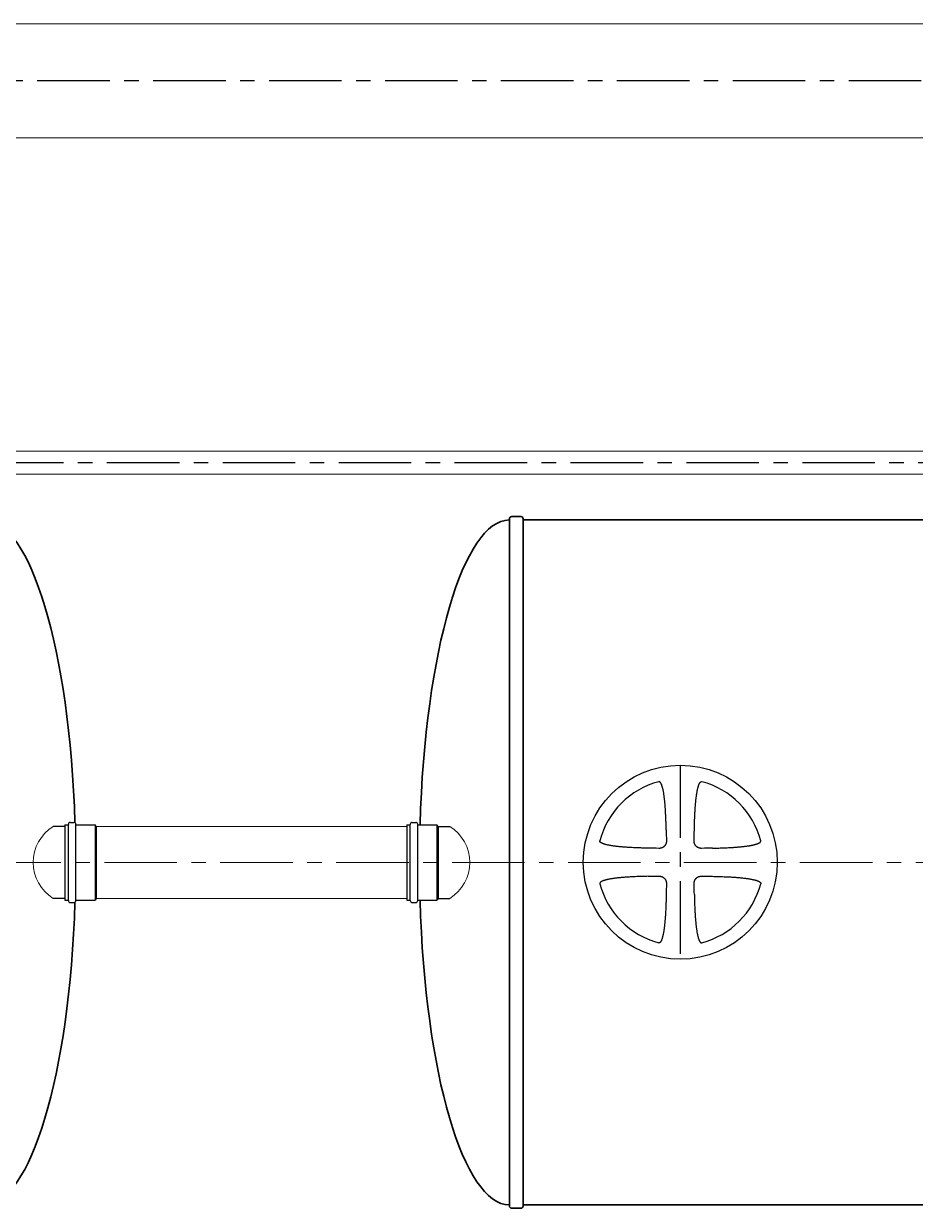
# Model space of a CAD drawing. Header units: millimetres. Extents: x 367046 to 407463, y -39276 to -16508.
# Drawn here: x 381072 to 384980, y -34425 to -29237 of the extents above; entities that cross this region are included whole.
import ezdxf

# ---------------------------------------------------------------- set-up
doc = ezdxf.new("R2010")
doc.units = ezdxf.units.MM
doc.linetypes.add('осевая', pattern=[50.8, 31.75, -6.35, 6.35, -6.35])
doc.layers.add('Mitat', color=1, linetype='Continuous')
doc.layers.add('Системный слой', color=7, linetype='Continuous')

msp = doc.modelspace()

# ---------------------------------------------------------------- linework, layer by layer
at = {"lineweight": 20}
for p, q in [((398322, -29236.7), (371387.9, -29236.7)), ((398322, -29736.7), (371387.9, -29736.7)), ((394131.6, -31109.1), (374837.1, -31109.1)), ((394131.6, -31209.1), (374837.3, -31209.1)), ((381389.6, -32752.9), (382750, -32752.9)), ((381389.6, -33067.9), (382750, -33067.9))]:
    msp.add_line(p, q, dxfattribs=at)
at = {"color": 1, "linetype": 'осевая', "lineweight": 25, "ltscale": 10}
for p, q in [((399229.4, -29486.7), (370401.8, -29486.7)), ((374832.8, -31159.1), (394131.6, -31159.1)), ((383949.7, -32484.6), (383949.7, -33334.6))]:
    msp.add_line(p, q, dxfattribs=at)
at = {"color": 7, "lineweight": 25}
for p, q in [((381276.9, -32734.9), (381292.2, -32734.9)), ((382775.1, -32734.9), (382790.4, -32734.9)), ((381253.2, -32752.9), (381201, -32752.9)), ((381253.2, -32745.2), (381253.2, -33075.6)), ((381253.2, -32745.2), (381268.2, -32745.2)), ((381268.2, -33077.2), (381268.2, -32743.6)), ((381300.9, -33077.2), (381300.9, -32743.6)), ((381300.9, -32745.2), (381385.2, -32745.2)), ((381389.6, -32752.9), (381385.2, -32745.2)), ((382751.4, -32745.2), (382751.4, -33075.6)), ((382751.4, -32745.2), (382766.4, -32745.2)), ((382766.4, -33077.2), (382766.4, -32743.6)), ((382799.1, -33077.2), (382799.1, -32743.6)), ((382799.1, -32745.2), (382883.4, -32745.2)), ((382887.9, -32752.9), (382883.4, -32745.2)), ((382887.9, -32752.9), (382940.1, -32752.9)), ((381253.2, -33067.9), (381201, -33067.9)), ((381253.2, -33075.6), (381268.2, -33075.6)), ((381276.9, -33085.9), (381292.2, -33085.9)), ((381300.9, -33075.6), (381385.2, -33075.6)), ((381389.6, -33067.9), (381385.2, -33075.6)), ((382751.4, -33075.6), (382766.4, -33075.6)), ((382775.1, -33085.9), (382790.4, -33085.9)), ((382799.1, -33075.6), (382883.4, -33075.6)), ((382887.9, -33067.9), (382883.4, -33075.6)), ((382887.9, -33067.9), (382940.1, -33067.9))]:
    msp.add_line(p, q, dxfattribs=at)
at = {"color": 1, "linetype": 'осевая', "lineweight": 15, "ltscale": 10}
msp.add_line((373297.9, -32909), (392808, -32911.8), dxfattribs=at)
at = {"lineweight": 35}
for points in [[(383210.9, -31395.4, 0.414214), (383200.9, -31405.4), (383200.9, -31410.4)], [(383260.9, -31410.4), (383260.9, -31405.4, 0.414214), (383250.9, -31395.4), (383210.9, -31395.4)], [(383210.9, -34425.4, -0.414214), (383200.9, -34415.4), (383200.9, -34410.4)], [(383260.9, -34410.4), (383260.9, -34415.4, -0.414214), (383250.9, -34425.4), (383210.9, -34425.4)]]:
    msp.add_lwpolyline(points, format="xyb", dxfattribs=at)
for points in [[(383200.9, -34410.4), (383200.9, -31410.4)], [(390350, -31410.4), (383260.9, -31410.4)], [(383260.9, -31410.4), (383260.9, -34410.4)], [(383260.9, -34410.4), (390350, -34410.4)]]:
    msp.add_lwpolyline(points, dxfattribs=at)
at = {"color": 7, "lineweight": 25}
for centre, start, end in [((381276.9, -32743.6), 90, 180), ((381292.2, -32743.6), 0, 90), ((382775.1, -32743.6), 90, 180), ((382790.4, -32743.6), 0, 90), ((381276.9, -33077.2), 180, 270), ((381292.2, -33077.2), 270, 0), ((382775.1, -33077.2), 180, 270), ((382790.4, -33077.2), 270, 0)]:
    msp.add_arc(centre, 8.7, start, end, dxfattribs=at)
at = {"lineweight": 20}
for centre, start, end in [((381299.5, -32910.4), 122.0186, 237.9814), ((382841.6, -32910.4), 302.0186, 57.9814)]:
    msp.add_arc(centre, 185.8, start, end, dxfattribs=at)
at = {"lineweight": 35}
for centre, ratio, start_param, end_param in [((380899.1, -32910.4), 0.266979, 4.828731, 6.283185), ((383200.9, -32910.4), 0.262791, 0, 1.46044), ((380899.1, -32910.4), 0.266979, 3.141593, 4.596047), ((383200.9, -32910.4), 0.262791, 1.681155, 3.141593)]:
    msp.add_ellipse(centre, major_axis=(0, 1500), ratio=ratio, start_param=start_param, end_param=end_param, dxfattribs=at)
at = {"layer": 'Mitat', "color": 7, "lineweight": 25}
for p, q in [((381385.2, -32745.2), (381385.2, -33075.6)), ((381389.6, -32752.9), (381389.6, -33067.9)), ((382883.4, -32745.2), (382883.4, -33075.6)), ((382887.9, -32752.9), (382887.9, -33067.9))]:
    msp.add_line(p, q, dxfattribs=at)
at = {"layer": 'Системный слой', "color": 7, "lineweight": 30}
msp.add_circle((383949.7, -32909.6), 425, dxfattribs=at)
at = {"layer": 'Системный слой', "color": 7, "lineweight": 25}
for start, end in [(104.9943, 165.0057), (14.9943, 75.0057), (194.9943, 255.0057), (284.9943, 345.0057)]:
    msp.add_arc((383949.7, -32909.6), 365.3, start, end, dxfattribs=at)
at = {"layer": 'Системный слой', "color": 7, "lineweight": 25, "extrusion": (0, 0, -1)}
for centre, major_axis, start_param, end_param in [((383126.5, -32909.6), (0, -2230.9), -1.634239, -1.612784), ((384772.8, -32909.6), (0, 2230.9), -1.528808, -1.507354), ((383949.7, -32086.5), (-2230.9, 0), -1.528808, -1.507354), ((383949.7, -32086.5), (-2230.9, 0), -1.634239, -1.612784), ((383949.7, -33732.7), (2230.9, 0), -1.634239, -1.612784), ((383949.7, -33732.7), (2230.9, 0), -1.528808, -1.507354), ((383126.5, -32909.6), (0, -2230.9), -1.528808, -1.507354), ((384772.8, -32909.6), (0, 2230.9), -1.634239, -1.612784)]:
    msp.add_ellipse(centre, major_axis=major_axis, ratio=0.34202, start_param=start_param, end_param=end_param, dxfattribs=at)
at = {"layer": 'Системный слой', "color": 7, "lineweight": 25}
for points, knots in [([(383888, -32768.2), (383887.9, -32764.4), (383887.8, -32756.8), (383887.5, -32745.2), (383887.2, -32735.3), (383886.9, -32727.2), (383886.6, -32720.9), (383886.4, -32713.8), (383886, -32705.9), (383885.6, -32697.1), (383885.1, -32688.9), (383884.7, -32681.4), (383884.2, -32674.6), (383883.8, -32667.8), (383883.3, -32661), (383882.7, -32654.3), (383882.1, -32647.7), (383881.5, -32641.2), (383880.8, -32634.8), (383880.1, -32628.7), (383879.4, -32622.7), (383878.6, -32616.9), (383877.7, -32611.3), (383876.9, -32605.9), (383876, -32600.8), (383875.1, -32596), (383874.2, -32591.6), (383873.2, -32587.5), (383872.3, -32583.9), (383871.4, -32580.4), (383870.5, -32577.3), (383869.5, -32574.5), (383868.7, -32572), (383867.8, -32569.8), (383867, -32567.9), (383866.3, -32566.3), (383865.6, -32564.9), (383864.9, -32563.7), (383864.3, -32562.7), (383863.7, -32561.8), (383863.2, -32561.1), (383862.7, -32560.4), (383862.3, -32559.9), (383861.9, -32559.5), (383861.6, -32559.1), (383861.3, -32558.8), (383861, -32558.6), (383860.7, -32558.3), (383860.5, -32558.1), (383860.2, -32557.9), (383860, -32557.8), (383859.7, -32557.6), (383859.5, -32557.5), (383859.2, -32557.3), (383858.8, -32557.1), (383858.5, -32557), (383858.1, -32556.8), (383857.6, -32556.7), (383857, -32556.6), (383856.5, -32556.6), (383855.9, -32556.6), (383855.5, -32556.7), (383855.2, -32556.8), (383855.1, -32556.8)], [0, 0, 0, 0, 3.294372, 6.658592, 10.121593, 11.902894, 13.727108, 15.565806, 18.089199, 20.650882, 23.250738, 25.227925, 27.214477, 29.207845, 31.198516, 33.161939, 35.100749, 36.992852, 38.86301, 40.668913, 42.43271, 44.134312, 45.815956, 47.40632, 48.925529, 50.321905, 51.666806, 52.875385, 53.998684, 55.003566, 55.973887, 56.834853, 57.620252, 58.285215, 58.906539, 59.421027, 59.873097, 60.246259, 60.602155, 60.908041, 61.180307, 61.401463, 61.604048, 61.767517, 61.910185, 62.028901, 62.14479, 62.250718, 62.349589, 62.437156, 62.520317, 62.600986, 62.683377, 62.794474, 62.904935, 63.013803, 63.122506, 63.271682, 63.45784, 63.633238, 63.754366, 63.934896, 64, 64, 64, 64]), ([(384011.3, -32768.2), (384011.3, -32764.4), (384011.5, -32756.8), (384011.8, -32745.1), (384012.1, -32735.2), (384012.4, -32727.1), (384012.7, -32720.8), (384012.9, -32714.5), (384013.2, -32708), (384013.5, -32701.4), (384013.9, -32694.7), (384014.2, -32687.9), (384014.6, -32681.1), (384015.1, -32674.3), (384015.6, -32667.4), (384016.1, -32660.6), (384016.6, -32653.9), (384017.2, -32647.3), (384017.9, -32640.8), (384018.5, -32634.4), (384019.2, -32628.2), (384020, -32622.3), (384020.8, -32616.5), (384021.6, -32610.8), (384022.5, -32605.4), (384023.4, -32600.4), (384024.3, -32595.6), (384025.2, -32591.2), (384026.2, -32587.2), (384027.1, -32583.5), (384028, -32580.1), (384028.9, -32577), (384029.8, -32574.2), (384030.7, -32571.8), (384031.6, -32569.6), (384032.4, -32567.7), (384033.1, -32566.1), (384033.8, -32564.8), (384034.4, -32563.7), (384035, -32562.7), (384035.6, -32561.8), (384036.1, -32561.1), (384036.6, -32560.4), (384037, -32559.9), (384037.4, -32559.5), (384037.7, -32559.1), (384038, -32558.8), (384038.3, -32558.6), (384038.6, -32558.3), (384038.8, -32558.1), (384039.1, -32557.9), (384039.3, -32557.8), (384039.6, -32557.6), (384039.8, -32557.5), (384040.1, -32557.3), (384040.5, -32557.1), (384040.8, -32557), (384041.2, -32556.8), (384041.7, -32556.7), (384042.3, -32556.6), (384042.8, -32556.6), (384043.4, -32556.6), (384043.8, -32556.7), (384044.1, -32556.8), (384044.2, -32556.8)], [0, 0, 0, 0, 3.346522, 6.766848, 10.291529, 12.10647, 13.966728, 15.842272, 17.760329, 19.705723, 21.690551, 23.687495, 25.705597, 27.732688, 29.765616, 31.795276, 33.795524, 35.769581, 37.694349, 39.596139, 41.431301, 43.222957, 44.950628, 46.657893, 48.27186, 49.813093, 51.228677, 52.591625, 53.814671, 54.950111, 55.963708, 56.941681, 57.807329, 58.595452, 59.260387, 59.880783, 60.393124, 60.842571, 61.213062, 61.566815, 61.871519, 62.143339, 62.364996, 62.568381, 62.733225, 62.877534, 62.998106, 63.115804, 63.223386, 63.323799, 63.412733, 63.497193, 63.579124, 63.662803, 63.775637, 63.887825, 63.998395, 64.108796, 64.260302, 64.449369, 64.627508, 64.750528, 64.933879, 65, 65, 65, 65]), ([(383808.2, -32848), (383804.6, -32847.9), (383797.4, -32847.8), (383788.2, -32847.5), (383779.6, -32847.3), (383770.4, -32847), (383758.4, -32846.5), (383745.6, -32846), (383734.5, -32845.4), (383725.5, -32844.9), (383718.1, -32844.5), (383711.1, -32844), (383704.3, -32843.5), (383697.6, -32843), (383691, -32842.4), (383684.5, -32841.8), (383678.1, -32841.1), (383671.8, -32840.5), (383665.7, -32839.7), (383659.8, -32839), (383654.1, -32838.2), (383648.5, -32837.3), (383643.3, -32836.4), (383638.4, -32835.5), (383633.8, -32834.6), (383629.5, -32833.7), (383625.7, -32832.8), (383622.1, -32831.8), (383618.8, -32830.9), (383615.8, -32830), (383613.1, -32829.1), (383610.8, -32828.2), (383608.8, -32827.4), (383607, -32826.6), (383605.5, -32825.9), (383604.3, -32825.2), (383603.2, -32824.6), (383602.2, -32824), (383601.4, -32823.4), (383600.7, -32822.9), (383600.1, -32822.5), (383599.7, -32822.1), (383599.3, -32821.7), (383599, -32821.4), (383598.7, -32821.1), (383598.4, -32820.8), (383598.2, -32820.5), (383598, -32820.3), (383597.8, -32820), (383597.7, -32819.8), (383597.5, -32819.5), (383597.3, -32819.2), (383597.1, -32818.8), (383597, -32818.5), (383596.9, -32818.1), (383596.7, -32817.6), (383596.6, -32817), (383596.6, -32816.5), (383596.6, -32815.9), (383596.7, -32815.5), (383596.8, -32815.2), (383596.8, -32815.1)], [0, 0, 0, 0, 3.02765, 6.130095, 7.711356, 10.295721, 13.929306, 17.852185, 21.075848, 23.356556, 25.454567, 27.369743, 29.28457, 31.181263, 33.060102, 34.903414, 36.729231, 38.501691, 40.238572, 41.921872, 43.587415, 45.168284, 46.682445, 48.08064, 49.429669, 50.648002, 51.78422, 52.805921, 53.793743, 54.673452, 55.478237, 56.163293, 56.80467, 57.338103, 57.808296, 58.197357, 58.567882, 58.885925, 59.167818, 59.395948, 59.604956, 59.772794, 59.91893, 60.040332, 60.158922, 60.267663, 60.369344, 60.459616, 60.545402, 60.628157, 60.712316, 60.824376, 60.935003, 61.043224, 61.149462, 61.294441, 61.474783, 61.6447, 61.762042, 61.936931, 62, 62, 62, 62]), ([(383888.9, -32816), (383888.9, -32816.6), (383888.9, -32817.8), (383888.8, -32819.5), (383888.6, -32821.3), (383888.3, -32823), (383888, -32824.7), (383887.5, -32826.5), (383887, -32828.1), (383886.3, -32829.8), (383885.6, -32831.4), (383884.8, -32832.9), (383884, -32834.3), (383883, -32835.7), (383882.1, -32837), (383881, -32838.2), (383880, -32839.4), (383879, -32840.4), (383877.9, -32841.3), (383876.7, -32842.3), (383875.6, -32843.1), (383874.3, -32844), (383873.2, -32844.6), (383871.9, -32845.3), (383870.4, -32846), (383868.7, -32846.8), (383866.9, -32847.4), (383865.3, -32847.8), (383863.7, -32848.2), (383861.9, -32848.5), (383859.9, -32848.8), (383857.9, -32848.9), (383856.6, -32848.9), (383856, -32848.9)], [0, 0, 0, 0, 1.160827, 2.293622, 3.43563, 4.588756, 5.746246, 6.905348, 8.060469, 9.206891, 10.341224, 11.457239, 12.554235, 13.633163, 14.697615, 15.730559, 16.730575, 17.684561, 18.604883, 19.490061, 20.578623, 21.459916, 22.381037, 23.113319, 24.320591, 25.627437, 26.832376, 28.012841, 28.720001, 30.061886, 31.592299, 32.799071, 34, 34, 34, 34]), ([(384043.3, -32848.9), (384042.7, -32848.9), (384041.5, -32848.9), (384039.8, -32848.8), (384038, -32848.6), (384036.3, -32848.3), (384034.5, -32847.9), (384032.8, -32847.5), (384031.1, -32846.9), (384029.5, -32846.3), (384027.9, -32845.6), (384026.4, -32844.8), (384024.9, -32843.9), (384023.6, -32843), (384022.3, -32842), (384021, -32841), (384019.9, -32840), (384018.9, -32838.9), (384017.9, -32837.9), (384017, -32836.7), (384016.1, -32835.6), (384015.3, -32834.3), (384014.7, -32833.2), (384014, -32831.9), (384013.3, -32830.4), (384012.5, -32828.7), (384011.9, -32826.9), (384011.5, -32825.3), (384011.1, -32823.7), (384010.8, -32821.9), (384010.5, -32819.9), (384010.4, -32817.8), (384010.4, -32816.6), (384010.4, -32816)], [0, 0, 0, 0, 1.160827, 2.293622, 3.43563, 4.588756, 5.746246, 6.905348, 8.060469, 9.206891, 10.341224, 11.457239, 12.554235, 13.633163, 14.697615, 15.730559, 16.730575, 17.684561, 18.604883, 19.490061, 20.578623, 21.459916, 22.381037, 23.113319, 24.320591, 25.627437, 26.832376, 28.012841, 28.720001, 30.061886, 31.592299, 32.799071, 34, 34, 34, 34]), ([(384091.1, -32848), (384094.8, -32847.9), (384102.2, -32847.8), (384111.5, -32847.5), (384120.3, -32847.3), (384129.8, -32847), (384142, -32846.5), (384154.9, -32845.9), (384166.3, -32845.4), (384175.3, -32844.8), (384182.8, -32844.4), (384189.9, -32843.9), (384196.7, -32843.4), (384203.4, -32842.8), (384210, -32842.2), (384216.6, -32841.6), (384222.9, -32841), (384229.2, -32840.3), (384235.2, -32839.5), (384241.1, -32838.7), (384246.8, -32837.9), (384252.3, -32837), (384257.5, -32836.2), (384262.4, -32835.2), (384266.9, -32834.3), (384271, -32833.4), (384274.8, -32832.5), (384278.3, -32831.5), (384281.5, -32830.6), (384284.5, -32829.7), (384287, -32828.8), (384289.3, -32827.9), (384291.2, -32827.1), (384292.9, -32826.3), (384294.3, -32825.6), (384295.5, -32825), (384296.5, -32824.3), (384297.4, -32823.8), (384298.2, -32823.2), (384298.8, -32822.7), (384299.4, -32822.3), (384299.8, -32821.9), (384300.1, -32821.6), (384300.4, -32821.3), (384300.7, -32821), (384300.9, -32820.7), (384301.2, -32820.4), (384301.3, -32820.2), (384301.5, -32820), (384301.7, -32819.7), (384301.8, -32819.5), (384302, -32819.2), (384302.2, -32818.8), (384302.3, -32818.5), (384302.4, -32818.1), (384302.6, -32817.6), (384302.7, -32817), (384302.7, -32816.5), (384302.7, -32815.9), (384302.6, -32815.5), (384302.5, -32815.2), (384302.5, -32815.1)], [0, 0, 0, 0, 3.098261, 6.270257, 7.885874, 10.522158, 14.222088, 18.211189, 21.48322, 23.791405, 25.91056, 27.83924, 29.766287, 31.670808, 33.554374, 35.397495, 37.221269, 38.987539, 40.715871, 42.387727, 44.041242, 45.608249, 47.107289, 48.488328, 49.8195, 51.017864, 52.132795, 53.131323, 54.095468, 54.950922, 55.731334, 56.392139, 57.009565, 57.520478, 57.969136, 58.338887, 58.691133, 58.993238, 59.261551, 59.478662, 59.677208, 59.836711, 59.975492, 60.090496, 60.202763, 60.305383, 60.401166, 60.485997, 60.56656, 60.644707, 60.724522, 60.832147, 60.939155, 61.044621, 61.149928, 61.294442, 61.474783, 61.6447, 61.762042, 61.936931, 62, 62, 62, 62]), ([(383808.2, -32971.3), (383804.6, -32971.3), (383797.4, -32971.5), (383788.2, -32971.7), (383779.6, -32972), (383770.4, -32972.3), (383758.4, -32972.7), (383745.6, -32973.3), (383734.5, -32973.8), (383725.5, -32974.4), (383718.1, -32974.8), (383711.1, -32975.3), (383704.3, -32975.8), (383697.6, -32976.3), (383691, -32976.9), (383684.5, -32977.5), (383678.1, -32978.1), (383671.8, -32978.8), (383665.7, -32979.5), (383659.8, -32980.3), (383654.1, -32981.1), (383648.5, -32982), (383643.3, -32982.9), (383638.4, -32983.8), (383633.8, -32984.7), (383629.5, -32985.6), (383625.7, -32986.5), (383622.1, -32987.4), (383618.8, -32988.4), (383615.8, -32989.3), (383613.1, -32990.2), (383610.8, -32991.1), (383608.8, -32991.9), (383607, -32992.7), (383605.5, -32993.4), (383604.3, -32994.1), (383603.2, -32994.7), (383602.2, -32995.3), (383601.4, -32995.9), (383600.7, -32996.4), (383600.1, -32996.8), (383599.7, -32997.2), (383599.3, -32997.6), (383599, -32997.9), (383598.7, -32998.2), (383598.4, -32998.5), (383598.2, -32998.7), (383598, -32999), (383597.8, -32999.2), (383597.7, -32999.5), (383597.5, -32999.8), (383597.3, -33000.1), (383597.1, -33000.4), (383597, -33000.8), (383596.9, -33001.2), (383596.7, -33001.7), (383596.6, -33002.3), (383596.6, -33002.8), (383596.6, -33003.4), (383596.7, -33003.8), (383596.8, -33004.1), (383596.8, -33004.1)], [0, 0, 0, 0, 3.02765, 6.130095, 7.711356, 10.295721, 13.929306, 17.852185, 21.075848, 23.356556, 25.454567, 27.369743, 29.28457, 31.181263, 33.060102, 34.903414, 36.729231, 38.501691, 40.238572, 41.921872, 43.587415, 45.168284, 46.682445, 48.08064, 49.429669, 50.648002, 51.78422, 52.805921, 53.793743, 54.673452, 55.478237, 56.163293, 56.80467, 57.338103, 57.808296, 58.197357, 58.567882, 58.885925, 59.167818, 59.395948, 59.604956, 59.772794, 59.91893, 60.040332, 60.158922, 60.267663, 60.369344, 60.459616, 60.545402, 60.628157, 60.712316, 60.824376, 60.935003, 61.043224, 61.149462, 61.294441, 61.474783, 61.6447, 61.762042, 61.936931, 62, 62, 62, 62]), ([(383856, -32970.4), (383856.6, -32970.4), (383857.8, -32970.4), (383859.5, -32970.5), (383861.3, -32970.7), (383863, -32971), (383864.8, -32971.3), (383866.5, -32971.8), (383868.2, -32972.3), (383869.8, -32973), (383871.4, -32973.7), (383872.9, -32974.5), (383874.4, -32975.3), (383875.7, -32976.3), (383877, -32977.2), (383878.2, -32978.2), (383879.3, -32979.2), (383880.5, -32980.4), (383881.5, -32981.5), (383882.5, -32982.8), (383883.4, -32984.1), (383884.4, -32985.6), (383885.2, -32987.1), (383885.9, -32988.5), (383886.5, -32990), (383887, -32991.4), (383887.6, -32993), (383887.9, -32994.5), (383888.3, -32996), (383888.5, -32997.5), (383888.7, -32999.2), (383888.9, -33001.3), (383888.9, -33002.6), (383888.9, -33003.3)], [0, 0, 0, 0, 1.160825, 2.293619, 3.435628, 4.588757, 5.746252, 6.905358, 8.060478, 9.206889, 10.341203, 11.457205, 12.554205, 13.633169, 14.695741, 15.717068, 16.69175, 17.601108, 18.876909, 19.676175, 20.71619, 22.027068, 23.211446, 23.982012, 25.113816, 26.386625, 26.915982, 28.452958, 29.235773, 30.022226, 31.353686, 32.71083, 34, 34, 34, 34]), ([(384010.4, -33003.3), (384010.4, -33002.7), (384010.4, -33001.5), (384010.5, -32999.8), (384010.7, -32998), (384011, -32996.3), (384011.3, -32994.5), (384011.8, -32992.8), (384012.3, -32991.1), (384013, -32989.5), (384013.7, -32987.9), (384014.5, -32986.4), (384015.3, -32984.9), (384016.3, -32983.6), (384017.2, -32982.2), (384018.3, -32981), (384019.3, -32979.9), (384020.4, -32978.9), (384021.4, -32977.9), (384022.6, -32977), (384023.7, -32976.1), (384025, -32975.3), (384026.1, -32974.7), (384027.4, -32974), (384028.9, -32973.2), (384030.6, -32972.5), (384032.4, -32971.9), (384034, -32971.5), (384035.6, -32971.1), (384037.4, -32970.8), (384039.4, -32970.5), (384041.4, -32970.4), (384042.7, -32970.4), (384043.3, -32970.4)], [0, 0, 0, 0, 1.160827, 2.293622, 3.43563, 4.588756, 5.746246, 6.905348, 8.060469, 9.206891, 10.341224, 11.457239, 12.554235, 13.633163, 14.697615, 15.730559, 16.730575, 17.684561, 18.604883, 19.490061, 20.578623, 21.459916, 22.381037, 23.113319, 24.320591, 25.627437, 26.832376, 28.012841, 28.720001, 30.061886, 31.592299, 32.799071, 34, 34, 34, 34]), ([(384091.1, -32971.3), (384094.8, -32971.3), (384102.2, -32971.5), (384111.5, -32971.8), (384120.3, -32972), (384129.8, -32972.3), (384142, -32972.8), (384154.9, -32973.3), (384166.3, -32973.9), (384175.3, -32974.4), (384182.8, -32974.9), (384189.9, -32975.4), (384196.7, -32975.9), (384203.4, -32976.4), (384210, -32977), (384216.6, -32977.7), (384222.9, -32978.3), (384229.2, -32979), (384235.2, -32979.8), (384241.1, -32980.5), (384246.8, -32981.4), (384252.3, -32982.2), (384257.5, -32983.1), (384262.4, -32984), (384266.9, -32985), (384271, -32985.9), (384274.8, -32986.8), (384278.3, -32987.8), (384281.5, -32988.7), (384284.5, -32989.6), (384287, -32990.5), (384289.3, -32991.4), (384291.2, -32992.2), (384292.9, -32993), (384294.3, -32993.7), (384295.5, -32994.3), (384296.5, -32994.9), (384297.4, -32995.5), (384298.2, -32996.1), (384298.8, -32996.5), (384299.4, -32997), (384299.8, -32997.4), (384300.1, -32997.7), (384300.4, -32998), (384300.7, -32998.3), (384300.9, -32998.6), (384301.2, -32998.8), (384301.3, -32999.1), (384301.5, -32999.3), (384301.7, -32999.5), (384301.8, -32999.8), (384302, -33000.1), (384302.2, -33000.5), (384302.3, -33000.8), (384302.4, -33001.2), (384302.6, -33001.7), (384302.7, -33002.3), (384302.7, -33002.8), (384302.7, -33003.4), (384302.6, -33003.8), (384302.5, -33004.1), (384302.5, -33004.1)], [0, 0, 0, 0, 3.098261, 6.270257, 7.885874, 10.522158, 14.222088, 18.211189, 21.48322, 23.791405, 25.91056, 27.83924, 29.766287, 31.670808, 33.554374, 35.397495, 37.221271, 38.987539, 40.715869, 42.387727, 44.041242, 45.608249, 47.107289, 48.488328, 49.8195, 51.017864, 52.132795, 53.131323, 54.095468, 54.950922, 55.731334, 56.392139, 57.009565, 57.520478, 57.969136, 58.338887, 58.691133, 58.993238, 59.261551, 59.478662, 59.677208, 59.836711, 59.975492, 60.090496, 60.202763, 60.305383, 60.401166, 60.485997, 60.56656, 60.644707, 60.724522, 60.832147, 60.939155, 61.044621, 61.149928, 61.294442, 61.474783, 61.6447, 61.762042, 61.936931, 62, 62, 62, 62]), ([(383888, -33051.1), (383887.9, -33054.9), (383887.8, -33062.7), (383887.5, -33072.4), (383887.3, -33080.6), (383887, -33087.3), (383886.7, -33096), (383886.3, -33106.1), (383885.8, -33117.7), (383885.3, -33128.2), (383884.7, -33137.3), (383884.2, -33144.8), (383883.7, -33151.8), (383883.2, -33158.6), (383882.7, -33165.3), (383882.1, -33171.8), (383881.5, -33178.3), (383880.8, -33184.6), (383880.1, -33190.7), (383879.4, -33196.6), (383878.6, -33202.4), (383877.7, -33208), (383876.9, -33213.4), (383876, -33218.4), (383875.1, -33223.1), (383874.2, -33227.5), (383873.3, -33231.6), (383872.4, -33235.3), (383871.4, -33238.7), (383870.5, -33241.8), (383869.6, -33244.6), (383868.7, -33247.1), (383867.9, -33249.4), (383867.1, -33251.3), (383866.3, -33252.9), (383865.6, -33254.3), (383865, -33255.5), (383864.3, -33256.5), (383863.8, -33257.4), (383863.2, -33258.2), (383862.7, -33258.8), (383862.3, -33259.3), (383861.9, -33259.8), (383861.6, -33260.1), (383861.3, -33260.4), (383861, -33260.7), (383860.7, -33260.9), (383860.5, -33261.1), (383860.2, -33261.3), (383860, -33261.5), (383859.7, -33261.7), (383859.5, -33261.8), (383859.2, -33262), (383858.8, -33262.2), (383858.5, -33262.3), (383858.1, -33262.4), (383857.6, -33262.6), (383857, -33262.7), (383856.5, -33262.7), (383855.9, -33262.6), (383855.5, -33262.6), (383855.2, -33262.5), (383855.1, -33262.5)], [0, 0, 0, 0, 3.289426, 6.641073, 8.341944, 10.288254, 12.467464, 15.73036, 19.040043, 22.396272, 24.748618, 26.9013, 28.85179, 30.799553, 32.720392, 34.61697, 36.467565, 38.296603, 40.062486, 41.787015, 43.450467, 45.094385, 46.649301, 48.134932, 49.501134, 50.817333, 52.001692, 53.103719, 54.091658, 55.04643, 55.895777, 56.672128, 57.331893, 57.949266, 58.462051, 58.913492, 59.286861, 59.642661, 59.947993, 60.219335, 60.439132, 60.640228, 60.80198, 60.942837, 61.059698, 61.173776, 61.278051, 61.375378, 61.461577, 61.543439, 61.622848, 61.70395, 61.81331, 61.922045, 62.029212, 62.136217, 62.283062, 62.466311, 62.638969, 62.758204, 62.935914, 63, 63, 63, 63]), ([(384011.3, -33051.1), (384011.3, -33054.8), (384011.5, -33062.4), (384011.8, -33072), (384012, -33080), (384012.2, -33086.7), (384012.5, -33095.2), (384012.9, -33105.3), (384013.5, -33116.8), (384014, -33127.2), (384014.5, -33136.4), (384015, -33143.9), (384015.5, -33150.9), (384016, -33157.7), (384016.5, -33164.4), (384017.1, -33171), (384017.8, -33177.5), (384018.4, -33183.8), (384019.1, -33190), (384019.9, -33196), (384020.6, -33201.8), (384021.5, -33207.5), (384022.3, -33212.9), (384023.2, -33218), (384024.1, -33222.8), (384025, -33227.2), (384026, -33231.4), (384026.9, -33235.1), (384027.8, -33238.5), (384028.7, -33241.7), (384029.7, -33244.6), (384030.6, -33247.1), (384031.4, -33249.3), (384032.2, -33251.3), (384033, -33252.9), (384033.7, -33254.3), (384034.3, -33255.5), (384035, -33256.5), (384035.5, -33257.4), (384036.1, -33258.2), (384036.6, -33258.8), (384037, -33259.3), (384037.4, -33259.8), (384037.7, -33260.1), (384038, -33260.4), (384038.3, -33260.7), (384038.6, -33260.9), (384038.8, -33261.1), (384039.1, -33261.3), (384039.3, -33261.5), (384039.6, -33261.7), (384039.8, -33261.8), (384040.1, -33262), (384040.5, -33262.2), (384040.8, -33262.3), (384041.2, -33262.4), (384041.7, -33262.6), (384042.3, -33262.7), (384042.8, -33262.7), (384043.4, -33262.6), (384043.8, -33262.6), (384044.1, -33262.5), (384044.2, -33262.5)], [0, 0, 0, 0, 3.218923, 6.506826, 8.178508, 10.098303, 12.252324, 15.489576, 18.77979, 22.122744, 24.473336, 26.627827, 28.584132, 30.538174, 32.467068, 34.373014, 36.235157, 38.076608, 39.857077, 41.597492, 43.27857, 44.940532, 46.513958, 48.018144, 49.402538, 50.736545, 51.936949, 53.053667, 54.053979, 55.020167, 55.878253, 56.661609, 57.325775, 57.946675, 58.461223, 58.913538, 59.286894, 59.642684, 59.948009, 60.219346, 60.43914, 60.640233, 60.801982, 60.942838, 61.059698, 61.173776, 61.278051, 61.375378, 61.461577, 61.543439, 61.622847, 61.70395, 61.81331, 61.922045, 62.029212, 62.136217, 62.283062, 62.466311, 62.638969, 62.758204, 62.935914, 63, 63, 63, 63])]:
    msp.add_open_spline(points, degree=3, knots=knots, dxfattribs=at)

doc.saveas('drawing.dxf')
